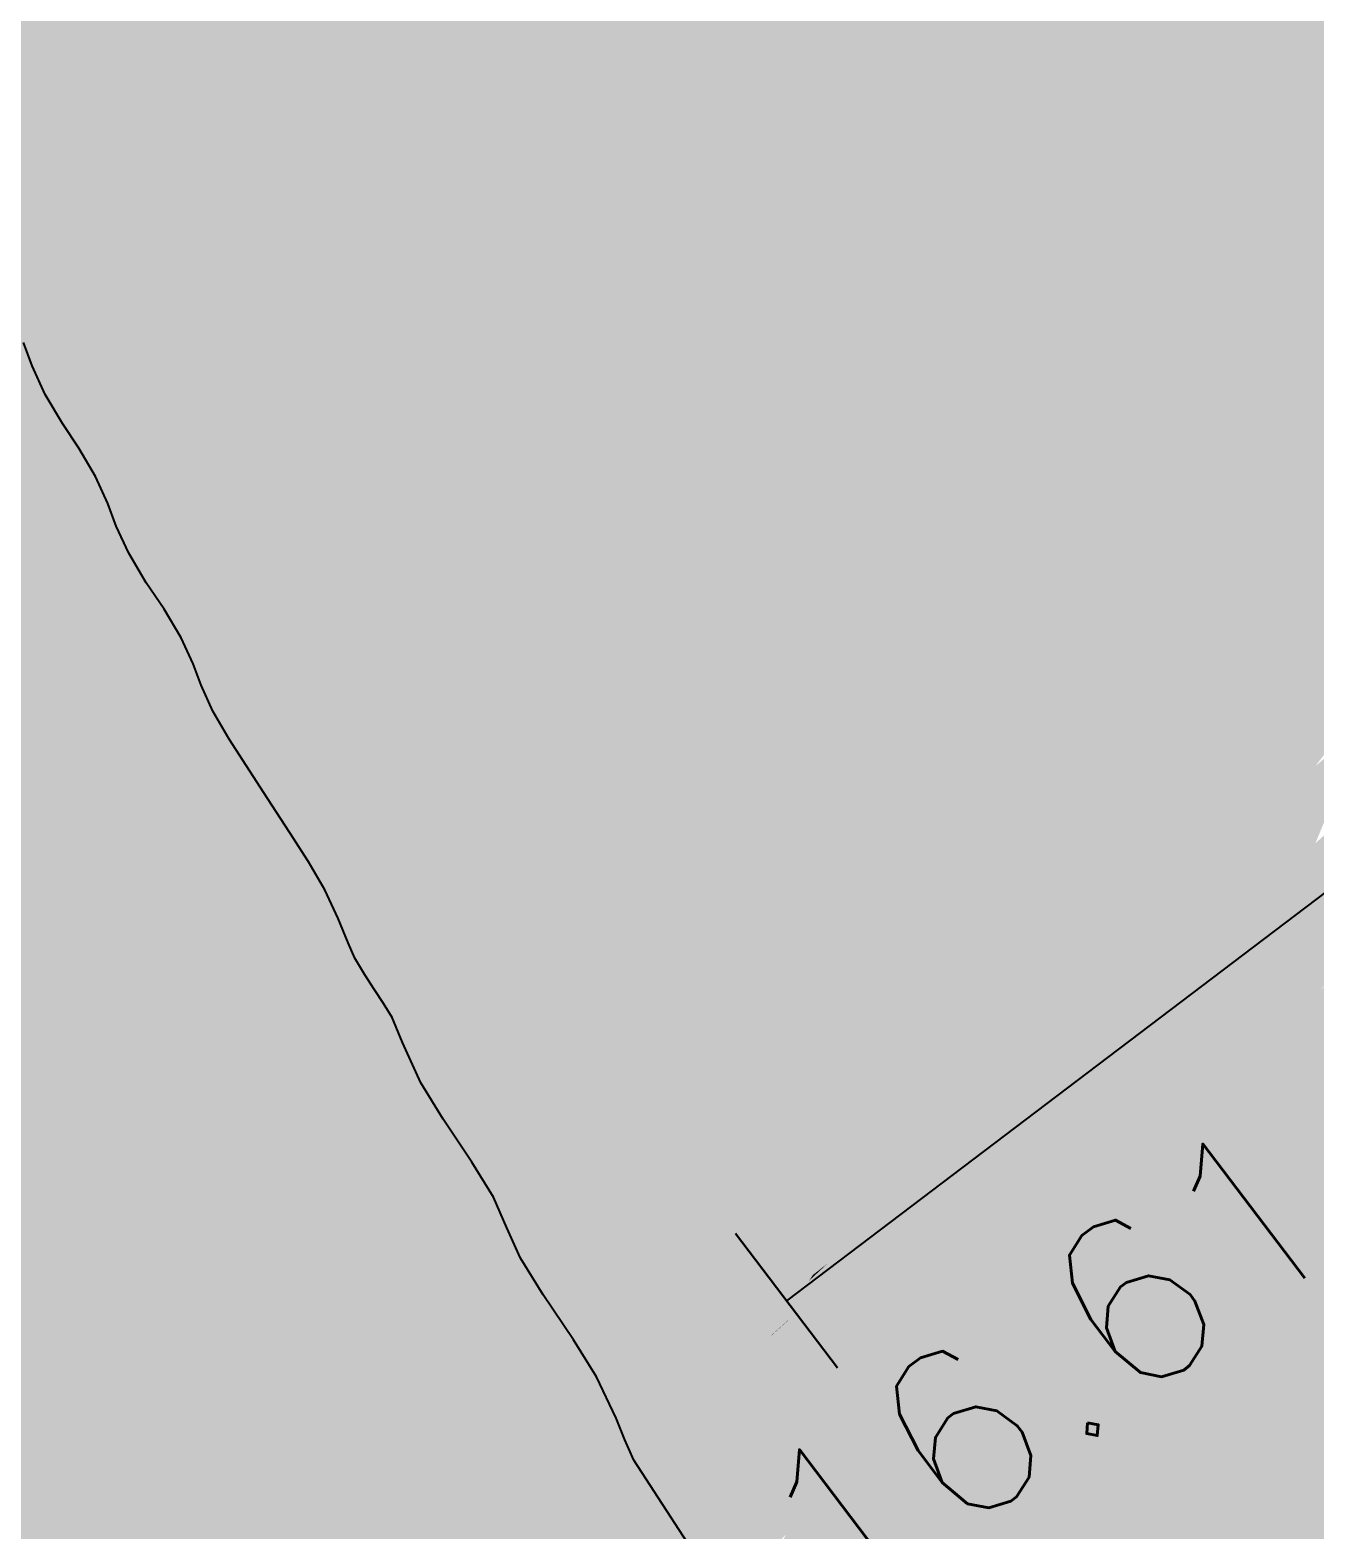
# Model space of a CAD drawing. Header units: millimetres. Extents: x 340454 to 342791, y 6993867 to 6995092.
# Drawn here: x 340769.19 to 340776.8, y 6994570.08 to 6994578.98 of the extents above; entities that cross this region are included whole.
import ezdxf

# ---------------------------------------------------------------- set-up
doc = ezdxf.new("R2010")
doc.units = ezdxf.units.MM
doc.header["$LTSCALE"] = 10
doc.layers.add('_1 TXT_Estaca', color=4, linetype='Continuous', lineweight=30)
for name, color, linetype in [('A-MODELAGEM', 7, 'Continuous'), ('Alinhamento', 7, 'Continuous'), ('T-HM-CURVA_INTERMEDIARIA', 45, 'Continuous')]:
    doc.layers.add(name, color=color, linetype=linetype)
doc.styles.add('Padrao', font='romans.shx', dxfattribs={"height": 1.5})

msp = doc.modelspace()

# ---------------------------------------------------------------- linework, layer by layer
at = {"layer": '_1 TXT_Estaca', "color": 7, "linetype": 'Continuous', "lineweight": 30}
msp.add_line((340773.3684, 6994571.8417), (340773.9725, 6994571.0448), dxfattribs=at)
at = {"layer": 'A-MODELAGEM', "color": 11, "linetype": 'Continuous', "lineweight": -3}
for points in [[(340767.4715, 6994585.6634), (340766.5531, 6994576.2792), (340772.852, 6994582.4492)], [(340772.852, 6994582.4492), (340766.5531, 6994576.2792), (340773.6535, 6994581.9704)], [(340773.6535, 6994581.9704), (340766.5531, 6994576.2792), (340766.5742, 6994575.8499)], [(340773.6535, 6994581.9704), (340766.5742, 6994575.8499), (340773.7802, 6994581.8947)], [(340773.7802, 6994581.8947), (340766.5742, 6994575.8499), (340766.621, 6994574.8939)], [(340773.7802, 6994581.8947), (340766.621, 6994574.8939), (340774.6037, 6994581.4027)], [(340774.6037, 6994581.4027), (340766.621, 6994574.8939), (340766.6382, 6994574.5426)], [(340774.6037, 6994581.4027), (340766.6382, 6994574.5426), (340774.7089, 6994581.3399)], [(340774.7089, 6994581.3399), (340766.6382, 6994574.5426), (340766.6888, 6994573.5109)], [(340774.7089, 6994581.3399), (340766.6888, 6994573.5109), (340775.5554, 6994580.8342)], [(340775.5554, 6994580.8342), (340766.6888, 6994573.5109), (340766.702, 6994573.2399)], [(340775.5554, 6994580.8342), (340766.702, 6994573.2399), (340775.6383, 6994580.7847)], [(340775.6383, 6994580.7847), (340766.702, 6994573.2399), (340766.7564, 6994572.1303)], [(340775.6383, 6994580.7847), (340766.7564, 6994572.1303), (340776.5085, 6994580.2648)], [(340776.5085, 6994580.2648), (340766.7564, 6994572.1303), (340766.7656, 6994571.9419)], [(340776.5085, 6994580.2648), (340766.7656, 6994571.9419), (340776.5683, 6994580.2291)], [(340776.5683, 6994580.2291), (340766.7656, 6994571.9419), (340766.8239, 6994570.7521)], [(340776.5683, 6994580.2291), (340766.8239, 6994570.7521), (340776.6271, 6994580.194)], [(340776.6271, 6994580.194), (340766.8239, 6994570.7521), (340766.8905, 6994569.3933)], [(340776.6271, 6994580.194), (340766.8905, 6994569.3933), (340777.499, 6994579.6731)], [(340777.499, 6994579.6731), (340766.8905, 6994569.3933), (340766.8913, 6994569.3766)], [(340777.499, 6994579.6731), (340766.8913, 6994569.3766), (340777.511, 6994579.6659)], [(340777.511, 6994579.6659), (340766.8913, 6994569.3766), (340767.0429, 6994569.0338)], [(340777.511, 6994579.6659), (340767.0429, 6994569.0338), (340767.2853, 6994568.8438)], [(340777.511, 6994579.6659), (340767.2853, 6994568.8438), (340777.5215, 6994579.6597)], [(340777.5215, 6994579.6597), (340767.2853, 6994568.8438), (340778.0006, 6994578.7264)], [(340778.0006, 6994578.7264), (340767.2853, 6994568.8438), (340777.8085, 6994578.4273)], [(340777.8085, 6994578.4273), (340767.2853, 6994568.8438), (340768.2631, 6994568.0776)], [(340777.8085, 6994578.4273), (340768.2631, 6994568.0776), (340775.624, 6994575.0265)], [(340777.8085, 6994578.4273), (340775.624, 6994575.0265), (340777.1883, 6994576.5033)], [(340778.012, 6994576.9943), (340777.8284, 6994576.8763), (340775.2025, 6994573.0775)], [(340778.012, 6994576.9943), (340775.2025, 6994573.0775), (340775.466, 6994573.3324)], [(340778.012, 6994576.9943), (340775.466, 6994573.3324), (340778.0343, 6994576.8778)], [(340777.8284, 6994576.8763), (340774.9667, 6994572.8495), (340775.2025, 6994573.0775)], [(340777.8284, 6994576.8763), (340777.4019, 6994576.4013), (340774.9667, 6994572.8495)], [(340778.0343, 6994576.8778), (340775.466, 6994573.3324), (340775.7597, 6994573.6165)], [(340778.0343, 6994576.8778), (340775.7597, 6994573.6165), (340778.0628, 6994576.7629)], [(340777.559, 6994576.8533), (340777.3606, 6994576.666), (340776.7142, 6994575.6353)], [(340777.559, 6994576.8533), (340776.7142, 6994575.6353), (340777.0328, 6994575.9902)], [(340778.0628, 6994576.7629), (340775.7597, 6994573.6165), (340776.0866, 6994573.9327)], [(340778.0628, 6994576.7629), (340776.0866, 6994573.9327), (340778.0975, 6994576.6501)], [(340778.0975, 6994576.6501), (340776.0866, 6994573.9327), (340776.45, 6994574.2842)], [(340777.3606, 6994576.666), (340777.1883, 6994576.5033), (340776.4405, 6994575.3304)], [(340777.3606, 6994576.666), (340776.4405, 6994575.3304), (340776.7142, 6994575.6353)], [(340778.0975, 6994576.6501), (340776.45, 6994574.2842), (340778.138, 6994576.5397)], [(340778.138, 6994576.5397), (340776.45, 6994574.2842), (340776.8538, 6994574.6747)], [(340777.1883, 6994576.5033), (340775.624, 6994575.0265), (340776.2071, 6994575.0705)], [(340777.1883, 6994576.5033), (340776.2071, 6994575.0705), (340776.4405, 6994575.3304)], [(340777.4019, 6994576.4013), (340774.7565, 6994572.6461), (340774.9667, 6994572.8495)], [(340777.4019, 6994576.4013), (340777.0328, 6994575.9902), (340774.7565, 6994572.6461)], [(340777.0328, 6994575.9902), (340774.5698, 6994572.4656), (340774.7565, 6994572.6461)], [(340777.0328, 6994575.9902), (340776.7142, 6994575.6353), (340774.5698, 6994572.4656)], [(340778.7347, 6994575.6673), (340777.7136, 6994574.9739), (340775.3516, 6994572.0433)], [(340778.7347, 6994575.6673), (340775.3516, 6994572.0433), (340776.8395, 6994573.2869)], [(340776.7142, 6994575.6353), (340774.4051, 6994572.3063), (340774.5698, 6994572.4656)], [(340776.7142, 6994575.6353), (340776.4405, 6994575.3304), (340774.4051, 6994572.3063)], [(340776.4405, 6994575.3304), (340776.2071, 6994575.0705), (340774.2608, 6994572.1667)], [(340776.4405, 6994575.3304), (340774.2608, 6994572.1667), (340774.4051, 6994572.3063)], [(340778.8399, 6994575.2923), (340776.3078, 6994572.6605), (340778.9664, 6994574.3761)], [(340778.8399, 6994575.2923), (340776.8395, 6994573.2869), (340776.3078, 6994572.6605)], [(340775.624, 6994575.0265), (340768.2631, 6994568.0776), (340774.2568, 6994572.8981)], [(340776.2071, 6994575.0705), (340774.1358, 6994572.0457), (340774.2608, 6994572.1667)], [(340776.2071, 6994575.0705), (340774.2568, 6994572.8981), (340774.1358, 6994572.0457)], [(340776.2071, 6994575.0705), (340775.624, 6994575.0265), (340774.2568, 6994572.8981)], [(340777.7136, 6994574.9739), (340777.2368, 6994574.5426), (340775.3516, 6994572.0433)], [(340777.1412, 6994574.8984), (340776.7083, 6994574.4827), (340777.0451, 6994574.7729)], [(340777.1412, 6994574.8984), (340776.8063, 6994574.6121), (340776.7083, 6994574.4827)], [(340777.2429, 6994574.8717), (340776.8002, 6994574.4534), (340777.1865, 6994574.799)], [(340777.2429, 6994574.8717), (340776.8541, 6994574.5237), (340776.8002, 6994574.4534)], [(340777.0451, 6994574.7729), (340776.6214, 6994574.3678), (340776.967, 6994574.671)], [(340777.0451, 6994574.7729), (340776.7083, 6994574.4827), (340776.6214, 6994574.3678)], [(340777.1865, 6994574.799), (340776.7493, 6994574.387), (340777.1347, 6994574.7322)], [(340777.1865, 6994574.799), (340776.8002, 6994574.4534), (340776.7493, 6994574.387)], [(340776.8538, 6994574.6747), (340776.45, 6994574.2842), (340776.8063, 6994574.6121)], [(340776.967, 6994574.671), (340776.5507, 6994574.2745), (340776.9048, 6994574.5899)], [(340776.967, 6994574.671), (340776.6214, 6994574.3678), (340776.5507, 6994574.2745)], [(340777.0869, 6994574.6706), (340776.6593, 6994574.2695), (340777.0435, 6994574.6146)], [(340777.0869, 6994574.6706), (340776.7025, 6994574.3259), (340776.6593, 6994574.2695)], [(340777.1347, 6994574.7322), (340776.7025, 6994574.3259), (340777.0869, 6994574.6706)], [(340777.1347, 6994574.7322), (340776.7493, 6994574.387), (340776.7025, 6994574.3259)], [(340776.8063, 6994574.6121), (340776.407, 6994574.2267), (340776.7083, 6994574.4827)], [(340776.8063, 6994574.6121), (340776.45, 6994574.2842), (340776.407, 6994574.2267)], [(340776.9048, 6994574.5899), (340776.4944, 6994574.2001), (340776.8541, 6994574.5237)], [(340776.9048, 6994574.5899), (340776.5507, 6994574.2745), (340776.4944, 6994574.2001)], [(340777.0435, 6994574.6146), (340776.62, 6994574.2183), (340777.0031, 6994574.5625)], [(340777.0435, 6994574.6146), (340776.6593, 6994574.2695), (340776.62, 6994574.2183)], [(340777.2368, 6994574.5426), (340776.8006, 6994574.1482), (340774.6508, 6994571.2926)], [(340777.2368, 6994574.5426), (340774.6508, 6994571.2926), (340775.3516, 6994572.0433)], [(340776.8541, 6994574.5237), (340776.4484, 6994574.1393), (340776.8002, 6994574.4534)], [(340776.8541, 6994574.5237), (340776.4944, 6994574.2001), (340776.4484, 6994574.1393)], [(340777.0031, 6994574.5625), (340776.5834, 6994574.1705), (340776.9408, 6994574.4823)], [(340777.0031, 6994574.5625), (340776.62, 6994574.2183), (340776.5834, 6994574.1705)], [(340777.2368, 6994574.5426), (340776.8061, 6994574.1552), (340776.8006, 6994574.1482)], [(340776.7083, 6994574.4827), (340776.318, 6994574.1078), (340776.6214, 6994574.3678)], [(340776.7083, 6994574.4827), (340776.407, 6994574.2267), (340776.318, 6994574.1078)], [(340776.8002, 6994574.4534), (340776.3996, 6994574.0749), (340776.7493, 6994574.387)], [(340776.8002, 6994574.4534), (340776.4484, 6994574.1393), (340776.3996, 6994574.0749)], [(340776.9408, 6994574.4823), (340776.4068, 6994573.7939), (340776.8061, 6994574.1552)], [(340776.9408, 6994574.4823), (340776.527, 6994574.0969), (340776.4068, 6994573.7939)], [(340776.9408, 6994574.4823), (340776.5834, 6994574.1705), (340776.527, 6994574.0969)], [(340778.9746, 6994574.3174), (340772.3778, 6994568.0315), (340778.9755, 6994574.3107)], [(340778.9746, 6994574.3174), (340772.5208, 6994568.1999), (340772.3778, 6994568.0315)], [(340778.9737, 6994574.3238), (340772.5208, 6994568.1999), (340778.9746, 6994574.3174)], [(340778.9737, 6994574.3238), (340772.6542, 6994568.3571), (340772.5208, 6994568.1999)], [(340778.9728, 6994574.3301), (340772.6542, 6994568.3571), (340778.9737, 6994574.3238)], [(340778.9728, 6994574.3301), (340772.7784, 6994568.5033), (340772.6542, 6994568.3571)], [(340778.972, 6994574.3361), (340772.7784, 6994568.5033), (340778.9728, 6994574.3301)], [(340778.972, 6994574.3361), (340772.8935, 6994568.6389), (340772.7784, 6994568.5033)], [(340778.9712, 6994574.3418), (340772.8935, 6994568.6389), (340778.972, 6994574.3361)], [(340778.9712, 6994574.3418), (340772.9998, 6994568.7641), (340772.8935, 6994568.6389)], [(340778.9704, 6994574.3472), (340772.9998, 6994568.7641), (340778.9712, 6994574.3418)], [(340778.9704, 6994574.3472), (340773.0976, 6994568.8793), (340772.9998, 6994568.7641)], [(340778.9697, 6994574.3524), (340773.0976, 6994568.8793), (340778.9704, 6994574.3472)], [(340778.9697, 6994574.3524), (340773.1871, 6994568.9848), (340773.0976, 6994568.8793)], [(340778.9691, 6994574.3572), (340773.1871, 6994568.9848), (340778.9697, 6994574.3524)], [(340778.9691, 6994574.3572), (340773.2686, 6994569.0807), (340773.1871, 6994568.9848)], [(340778.9684, 6994574.3617), (340773.2686, 6994569.0807), (340778.9691, 6994574.3572)], [(340778.9684, 6994574.3617), (340773.3422, 6994569.1675), (340773.2686, 6994569.0807)], [(340778.9679, 6994574.3658), (340773.3422, 6994569.1675), (340778.9684, 6994574.3617)], [(340778.9679, 6994574.3658), (340773.4083, 6994569.2453), (340773.3422, 6994569.1675)], [(340778.9673, 6994574.3696), (340773.4083, 6994569.2453), (340778.9679, 6994574.3658)], [(340778.9673, 6994574.3696), (340773.467, 6994569.3145), (340773.4083, 6994569.2453)], [(340778.9669, 6994574.3731), (340773.467, 6994569.3145), (340778.9673, 6994574.3696)], [(340778.9669, 6994574.3731), (340773.5186, 6994569.3752), (340773.467, 6994569.3145)], [(340778.9664, 6994574.3761), (340773.5186, 6994569.3752), (340778.9669, 6994574.3731)], [(340778.9664, 6994574.3761), (340776.3078, 6994572.6605), (340773.5186, 6994569.3752)], [(340776.6214, 6994574.3678), (340776.239, 6994574.0022), (340776.5507, 6994574.2745)], [(340776.6214, 6994574.3678), (340776.318, 6994574.1078), (340776.239, 6994574.0022)], [(340776.7025, 6994574.3259), (340776.3108, 6994573.9577), (340776.6593, 6994574.2695)], [(340776.7025, 6994574.3259), (340776.3534, 6994574.0138), (340776.3108, 6994573.9577)], [(340776.7493, 6994574.387), (340776.3534, 6994574.0138), (340776.7025, 6994574.3259)], [(340776.7493, 6994574.387), (340776.3996, 6994574.0749), (340776.3534, 6994574.0138)], [(340778.9824, 6994574.2606), (340770.8637, 6994566.248), (340779.0362, 6994573.8712)], [(340778.9824, 6994574.2606), (340771.7061, 6994567.2402), (340770.8637, 6994566.248)], [(340778.9784, 6994574.2898), (340771.7061, 6994567.2402), (340778.9824, 6994574.2606)], [(340778.9784, 6994574.2898), (340771.8894, 6994567.4562), (340771.7061, 6994567.2402)], [(340778.9774, 6994574.2969), (340771.8894, 6994567.4562), (340778.9784, 6994574.2898)], [(340778.9774, 6994574.2969), (340772.0623, 6994567.6599), (340771.8894, 6994567.4562)], [(340778.9764, 6994574.3039), (340772.0623, 6994567.6599), (340778.9774, 6994574.2969)], [(340778.9764, 6994574.3039), (340772.2251, 6994567.8516), (340772.0623, 6994567.6599)], [(340778.9755, 6994574.3107), (340772.2251, 6994567.8516), (340778.9764, 6994574.3039)], [(340778.9755, 6994574.3107), (340772.3778, 6994568.0315), (340772.2251, 6994567.8516)], [(340776.407, 6994574.2267), (340776.0474, 6994573.8797), (340776.318, 6994574.1078)], [(340776.407, 6994574.2267), (340776.0866, 6994573.9327), (340776.0474, 6994573.8797)], [(340776.45, 6994574.2842), (340776.0866, 6994573.9327), (340776.407, 6994574.2267)], [(340776.5507, 6994574.2745), (340776.1747, 6994573.9163), (340776.4944, 6994574.2001)], [(340776.5507, 6994574.2745), (340776.239, 6994574.0022), (340776.1747, 6994573.9163)], [(340776.6593, 6994574.2695), (340776.2716, 6994573.9058), (340776.62, 6994574.2183)], [(340776.6593, 6994574.2695), (340776.3108, 6994573.9577), (340776.2716, 6994573.9058)], [(340776.8006, 6994574.1482), (340776.4018, 6994573.7875), (340774.0604, 6994570.6601)], [(340776.8006, 6994574.1482), (340774.0604, 6994570.6601), (340774.6508, 6994571.2926)], [(340776.4484, 6994574.1393), (340776.0815, 6994573.7917), (340776.3996, 6994574.0749)], [(340776.4484, 6994574.1393), (340776.1234, 6994573.8478), (340776.0815, 6994573.7917)], [(340776.4944, 6994574.2001), (340776.1234, 6994573.8478), (340776.4484, 6994574.1393)], [(340776.4944, 6994574.2001), (340776.1747, 6994573.9163), (340776.1234, 6994573.8478)], [(340776.5834, 6994574.1705), (340776.2027, 6994573.8148), (340776.527, 6994574.0969)], [(340776.5834, 6994574.1705), (340776.2359, 6994573.8587), (340776.2027, 6994573.8148)], [(340776.62, 6994574.2183), (340776.2359, 6994573.8587), (340776.5834, 6994574.1705)], [(340776.62, 6994574.2183), (340776.2716, 6994573.9058), (340776.2359, 6994573.8587)], [(340776.8006, 6994574.1482), (340776.4068, 6994573.7939), (340776.4018, 6994573.7875)], [(340776.8061, 6994574.1552), (340776.4068, 6994573.7939), (340776.8006, 6994574.1482)], [(340776.318, 6994574.1078), (340775.9661, 6994573.7699), (340776.239, 6994574.0022)], [(340776.318, 6994574.1078), (340776.0474, 6994573.8797), (340775.9661, 6994573.7699)], [(340776.3996, 6994574.0749), (340776.037, 6994573.7323), (340776.3534, 6994574.0138)], [(340776.3996, 6994574.0749), (340776.0815, 6994573.7917), (340776.037, 6994573.7323)], [(340776.527, 6994574.0969), (340776.0419, 6994573.4638), (340776.4068, 6994573.7939)], [(340776.527, 6994574.0969), (340776.1513, 6994573.747), (340776.0419, 6994573.4638)], [(340776.527, 6994574.0969), (340776.2027, 6994573.8148), (340776.1513, 6994573.747)], [(340776.239, 6994574.0022), (340775.8939, 6994573.6723), (340776.1747, 6994573.9163)], [(340776.239, 6994574.0022), (340775.9661, 6994573.7699), (340775.8939, 6994573.6723)], [(340776.3108, 6994573.9577), (340775.956, 6994573.6241), (340776.2716, 6994573.9058)], [(340776.3108, 6994573.9577), (340775.9948, 6994573.676), (340775.956, 6994573.6241)], [(340776.3534, 6994574.0138), (340775.9948, 6994573.676), (340776.3108, 6994573.9577)], [(340776.3534, 6994574.0138), (340776.037, 6994573.7323), (340775.9948, 6994573.676)], [(340779.0362, 6994573.8712), (340770.838, 6994566.2178), (340779.0725, 6994573.6086)], [(340779.0362, 6994573.8712), (340770.8637, 6994566.248), (340770.838, 6994566.2178)], [(340776.0474, 6994573.8797), (340775.7237, 6994573.5673), (340775.9661, 6994573.7699)], [(340776.0474, 6994573.8797), (340775.7597, 6994573.6165), (340775.7237, 6994573.5673)], [(340776.0866, 6994573.9327), (340775.7597, 6994573.6165), (340776.0474, 6994573.8797)], [(340776.1747, 6994573.9163), (340775.8351, 6994573.5928), (340776.1234, 6994573.8478)], [(340776.1747, 6994573.9163), (340775.8939, 6994573.6723), (340775.8351, 6994573.5928)], [(340776.2716, 6994573.9058), (340775.9202, 6994573.5763), (340776.2359, 6994573.8587)], [(340776.2716, 6994573.9058), (340775.956, 6994573.6241), (340775.9202, 6994573.5763)], [(340776.4018, 6994573.7875), (340776.0374, 6994573.4579), (340773.5583, 6994570.1223)], [(340776.4018, 6994573.7875), (340773.5583, 6994570.1223), (340774.0604, 6994570.6601)], [(340776.0815, 6994573.7917), (340775.7498, 6994573.4775), (340776.037, 6994573.7323)], [(340776.0815, 6994573.7917), (340775.7882, 6994573.5294), (340775.7498, 6994573.4775)], [(340776.1234, 6994573.8478), (340775.7882, 6994573.5294), (340776.0815, 6994573.7917)], [(340776.1234, 6994573.8478), (340775.8351, 6994573.5928), (340775.7882, 6994573.5294)], [(340776.2027, 6994573.8148), (340775.8572, 6994573.4921), (340776.1513, 6994573.747)], [(340776.2027, 6994573.8148), (340775.8876, 6994573.5327), (340775.8572, 6994573.4921)], [(340776.2359, 6994573.8587), (340775.8876, 6994573.5327), (340776.2027, 6994573.8148)], [(340776.2359, 6994573.8587), (340775.9202, 6994573.5763), (340775.8876, 6994573.5327)], [(340776.4018, 6994573.7875), (340776.0419, 6994573.4638), (340776.0374, 6994573.4579)], [(340776.4068, 6994573.7939), (340776.0419, 6994573.4638), (340776.4018, 6994573.7875)], [(340775.9661, 6994573.7699), (340775.6491, 6994573.4655), (340775.8939, 6994573.6723)], [(340775.9661, 6994573.7699), (340775.7237, 6994573.5673), (340775.6491, 6994573.4655)], [(340776.1513, 6994573.747), (340775.7086, 6994573.1623), (340776.0419, 6994573.4638)], [(340776.1513, 6994573.747), (340775.8104, 6994573.4295), (340775.7086, 6994573.1623)], [(340776.037, 6994573.7323), (340775.7091, 6994573.4225), (340775.9948, 6994573.676)], [(340776.037, 6994573.7323), (340775.7498, 6994573.4775), (340775.7091, 6994573.4225)], [(340776.1513, 6994573.747), (340775.8572, 6994573.4921), (340775.8104, 6994573.4295)], [(340779.0725, 6994573.6086), (340770.838, 6994566.2178), (340771.5566, 6994565.4968)], [(340779.0725, 6994573.6086), (340771.5566, 6994565.4968), (340779.1991, 6994572.6915)], [(340775.7597, 6994573.6165), (340775.466, 6994573.3324), (340775.7237, 6994573.5673)], [(340775.8939, 6994573.6723), (340775.5828, 6994573.3748), (340775.8351, 6994573.5928)], [(340775.8939, 6994573.6723), (340775.6491, 6994573.4655), (340775.5828, 6994573.3748)], [(340775.956, 6994573.6241), (340775.6349, 6994573.3222), (340775.9202, 6994573.5763)], [(340775.956, 6994573.6241), (340775.6704, 6994573.3702), (340775.6349, 6994573.3222)], [(340775.9948, 6994573.676), (340775.6704, 6994573.3702), (340775.956, 6994573.6241)], [(340775.9948, 6994573.676), (340775.7091, 6994573.4225), (340775.6704, 6994573.3702)], [(340775.7237, 6994573.5673), (340775.466, 6994573.3324), (340775.4328, 6994573.2865)], [(340775.7237, 6994573.5673), (340775.4328, 6994573.2865), (340775.6491, 6994573.4655)], [(340775.7882, 6994573.5294), (340775.4856, 6994573.242), (340775.7498, 6994573.4775)], [(340775.7882, 6994573.5294), (340775.5287, 6994573.301), (340775.4856, 6994573.242)], [(340775.8351, 6994573.5928), (340775.5287, 6994573.301), (340775.7882, 6994573.5294)], [(340775.8351, 6994573.5928), (340775.5828, 6994573.3748), (340775.5287, 6994573.301)], [(340775.8876, 6994573.5327), (340775.5721, 6994573.2374), (340775.8572, 6994573.4921)], [(340775.8876, 6994573.5327), (340775.602, 6994573.2778), (340775.5721, 6994573.2374)], [(340775.9202, 6994573.5763), (340775.602, 6994573.2778), (340775.8876, 6994573.5327)], [(340775.9202, 6994573.5763), (340775.6349, 6994573.3222), (340775.602, 6994573.2778)], [(340776.0374, 6994573.4579), (340775.7045, 6994573.1569), (340773.1278, 6994569.6612)], [(340776.0374, 6994573.4579), (340773.1278, 6994569.6612), (340773.5583, 6994570.1223)], [(340775.6491, 6994573.4655), (340775.364, 6994573.1916), (340775.5828, 6994573.3748)], [(340775.6491, 6994573.4655), (340775.4328, 6994573.2865), (340775.364, 6994573.1916)], [(340775.8104, 6994573.4295), (340775.5011, 6994573.1415), (340775.4046, 6994572.8873)], [(340775.8104, 6994573.4295), (340775.4046, 6994572.8873), (340775.7086, 6994573.1623)], [(340775.7091, 6994573.4225), (340775.4128, 6994573.1425), (340775.6704, 6994573.3702)], [(340775.7091, 6994573.4225), (340775.4503, 6994573.1938), (340775.4128, 6994573.1425)], [(340775.7498, 6994573.4775), (340775.4503, 6994573.1938), (340775.7091, 6994573.4225)], [(340775.7498, 6994573.4775), (340775.4856, 6994573.242), (340775.4503, 6994573.1938)], [(340775.8104, 6994573.4295), (340775.5442, 6994573.1997), (340775.5011, 6994573.1415)], [(340775.8572, 6994573.4921), (340775.5442, 6994573.1997), (340775.8104, 6994573.4295)], [(340775.8572, 6994573.4921), (340775.5721, 6994573.2374), (340775.5442, 6994573.1997)], [(340776.0374, 6994573.4579), (340775.7086, 6994573.1623), (340775.7045, 6994573.1569)], [(340776.0419, 6994573.4638), (340775.7086, 6994573.1623), (340776.0374, 6994573.4579)], [(340775.5828, 6994573.3748), (340775.3027, 6994573.107), (340775.5287, 6994573.301)], [(340775.5828, 6994573.3748), (340775.364, 6994573.1916), (340775.3027, 6994573.107)], [(340775.6704, 6994573.3702), (340775.3772, 6994573.0939), (340775.6349, 6994573.3222)], [(340775.6704, 6994573.3702), (340775.4128, 6994573.1425), (340775.3772, 6994573.0939)], [(340776.8395, 6994573.2869), (340774.131, 6994570.5289), (340776.3078, 6994572.6605)], [(340776.8395, 6994573.2869), (340775.3516, 6994572.0433), (340774.131, 6994570.5289)], [(340775.4328, 6994573.2865), (340775.2025, 6994573.0775), (340775.1717, 6994573.0346)], [(340775.4328, 6994573.2865), (340775.1717, 6994573.0346), (340775.364, 6994573.1916)], [(340775.466, 6994573.3324), (340775.2025, 6994573.0775), (340775.4328, 6994573.2865)], [(340775.5287, 6994573.301), (340775.2528, 6994573.0381), (340775.4856, 6994573.242)], [(340775.5287, 6994573.301), (340775.3027, 6994573.107), (340775.2528, 6994573.0381)], [(340775.602, 6994573.2778), (340775.3141, 6994573.0078), (340775.5721, 6994573.2374)], [(340775.602, 6994573.2778), (340775.3444, 6994573.0492), (340775.3141, 6994573.0078)], [(340775.6349, 6994573.3222), (340775.3444, 6994573.0492), (340775.602, 6994573.2778)], [(340775.6349, 6994573.3222), (340775.3772, 6994573.0939), (340775.3444, 6994573.0492)], [(340775.7045, 6994573.1569), (340772.7564, 6994569.2633), (340773.1278, 6994569.6612)], [(340775.7045, 6994573.1569), (340775.4008, 6994572.8822), (340772.7564, 6994569.2633)], [(340775.364, 6994573.1916), (340775.1079, 6994572.9456), (340775.3027, 6994573.107)], [(340775.364, 6994573.1916), (340775.1717, 6994573.0346), (340775.1079, 6994572.9456)], [(340775.4503, 6994573.1938), (340775.1802, 6994572.9379), (340775.4128, 6994573.1425)], [(340775.4503, 6994573.1938), (340775.2129, 6994572.983), (340775.1802, 6994572.9379)], [(340775.4856, 6994573.242), (340775.2129, 6994572.983), (340775.4503, 6994573.1938)], [(340775.4856, 6994573.242), (340775.2528, 6994573.0381), (340775.2129, 6994572.983)], [(340775.5442, 6994573.1997), (340775.2609, 6994572.935), (340775.5011, 6994573.1415)], [(340775.5442, 6994573.1997), (340775.2866, 6994572.9701), (340775.2609, 6994572.935)], [(340775.5721, 6994573.2374), (340775.2866, 6994572.9701), (340775.5442, 6994573.1997)], [(340775.5721, 6994573.2374), (340775.3141, 6994573.0078), (340775.2866, 6994572.9701)], [(340775.7045, 6994573.1569), (340775.4046, 6994572.8873), (340775.4008, 6994572.8822)], [(340775.7086, 6994573.1623), (340775.4046, 6994572.8873), (340775.7045, 6994573.1569)], [(340775.2025, 6994573.0775), (340774.9667, 6994572.8495), (340775.1717, 6994573.0346)], [(340775.3027, 6994573.107), (340775.051, 6994572.8663), (340775.2528, 6994573.0381)], [(340775.3027, 6994573.107), (340775.1079, 6994572.9456), (340775.051, 6994572.8663)], [(340775.3772, 6994573.0939), (340775.1126, 6994572.8445), (340775.3444, 6994573.0492)], [(340775.3772, 6994573.0939), (340775.1455, 6994572.89), (340775.1126, 6994572.8445)], [(340775.5011, 6994573.1415), (340775.1277, 6994572.6368), (340775.4046, 6994572.8873)], [(340775.5011, 6994573.1415), (340775.2211, 6994572.8807), (340775.1277, 6994572.6368)], [(340775.4128, 6994573.1425), (340775.1455, 6994572.89), (340775.3772, 6994573.0939)], [(340775.4128, 6994573.1425), (340775.1802, 6994572.9379), (340775.1455, 6994572.89)], [(340775.5011, 6994573.1415), (340775.2609, 6994572.935), (340775.2211, 6994572.8807)], [(340775.1717, 6994573.0346), (340774.938, 6994572.8091), (340775.1079, 6994572.9456)], [(340775.1717, 6994573.0346), (340774.9667, 6994572.8495), (340774.938, 6994572.8091)], [(340775.2129, 6994572.983), (340774.9676, 6994572.75), (340775.1802, 6994572.9379)], [(340775.2129, 6994572.983), (340775.0046, 6994572.8017), (340774.9676, 6994572.75)], [(340775.2528, 6994573.0381), (340775.0046, 6994572.8017), (340775.2129, 6994572.983)], [(340775.2528, 6994573.0381), (340775.051, 6994572.8663), (340775.0046, 6994572.8017)], [(340775.3141, 6994573.0078), (340775.0542, 6994572.7639), (340775.2866, 6994572.9701)], [(340775.3141, 6994573.0078), (340775.0822, 6994572.8027), (340775.0542, 6994572.7639)], [(340775.3444, 6994573.0492), (340775.0822, 6994572.8027), (340775.3141, 6994573.0078)], [(340775.3444, 6994573.0492), (340775.1126, 6994572.8445), (340775.0822, 6994572.8027)], [(340774.2568, 6994572.8981), (340768.2631, 6994568.0776), (340769.241, 6994567.3113)], [(340774.2568, 6994572.8981), (340769.241, 6994567.3113), (340773.0094, 6994570.9563)], [(340774.2568, 6994572.8981), (340773.0094, 6994570.9563), (340774.1358, 6994572.0457)], [(340775.1079, 6994572.9456), (340774.8785, 6994572.7253), (340775.051, 6994572.8663)], [(340775.1079, 6994572.9456), (340774.938, 6994572.8091), (340774.8785, 6994572.7253)], [(340775.1455, 6994572.89), (340774.9049, 6994572.6627), (340775.1126, 6994572.8445)], [(340775.1455, 6994572.89), (340774.9372, 6994572.7077), (340774.9049, 6994572.6627)], [(340775.1802, 6994572.9379), (340774.9372, 6994572.7077), (340775.1455, 6994572.89)], [(340775.1802, 6994572.9379), (340774.9676, 6994572.75), (340774.9372, 6994572.7077)], [(340775.2609, 6994572.935), (340775.0048, 6994572.6958), (340775.2211, 6994572.8807)], [(340775.2609, 6994572.935), (340775.0286, 6994572.7287), (340775.0048, 6994572.6958)], [(340775.2866, 6994572.9701), (340775.0286, 6994572.7287), (340775.2609, 6994572.935)], [(340775.2866, 6994572.9701), (340775.0542, 6994572.7639), (340775.0286, 6994572.7287)], [(340775.4008, 6994572.8822), (340775.1242, 6994572.632), (340772.4342, 6994568.9182)], [(340775.4008, 6994572.8822), (340772.4342, 6994568.9182), (340772.7564, 6994569.2633)], [(340774.938, 6994572.8091), (340774.7296, 6994572.6079), (340774.8785, 6994572.7253)], [(340774.938, 6994572.8091), (340774.7565, 6994572.6461), (340774.7296, 6994572.6079)], [(340774.9667, 6994572.8495), (340774.7565, 6994572.6461), (340774.938, 6994572.8091)], [(340775.0046, 6994572.8017), (340774.7821, 6994572.5897), (340774.9676, 6994572.75)], [(340775.0046, 6994572.8017), (340774.8254, 6994572.6507), (340774.7821, 6994572.5897)], [(340775.051, 6994572.8663), (340774.8254, 6994572.6507), (340775.0046, 6994572.8017)], [(340775.051, 6994572.8663), (340774.8785, 6994572.7253), (340774.8254, 6994572.6507)], [(340775.0822, 6994572.8027), (340774.8461, 6994572.5806), (340775.0542, 6994572.7639)], [(340775.0822, 6994572.8027), (340774.8743, 6994572.62), (340774.8461, 6994572.5806)], [(340775.1126, 6994572.8445), (340774.8743, 6994572.62), (340775.0822, 6994572.8027)], [(340775.1126, 6994572.8445), (340774.9049, 6994572.6627), (340774.8743, 6994572.62)], [(340775.2211, 6994572.8807), (340774.8757, 6994572.4089), (340775.1277, 6994572.6368)], [(340775.2211, 6994572.8807), (340774.968, 6994572.6449), (340774.8757, 6994572.4089)], [(340775.2211, 6994572.8807), (340775.0048, 6994572.6958), (340774.968, 6994572.6449)], [(340775.4008, 6994572.8822), (340775.1277, 6994572.6368), (340775.1242, 6994572.632)], [(340775.4046, 6994572.8873), (340775.1277, 6994572.6368), (340775.4008, 6994572.8822)], [(340774.8785, 6994572.7253), (340774.6738, 6994572.5287), (340774.8254, 6994572.6507)], [(340774.8785, 6994572.7253), (340774.7296, 6994572.6079), (340774.6738, 6994572.5287)], [(340774.9676, 6994572.75), (340774.7475, 6994572.5411), (340774.9372, 6994572.7077)], [(340774.9676, 6994572.75), (340774.7821, 6994572.5897), (340774.7475, 6994572.5411)], [(340775.0286, 6994572.7287), (340774.7962, 6994572.5111), (340775.0048, 6994572.6958)], [(340775.0286, 6994572.7287), (340774.82, 6994572.5442), (340774.7962, 6994572.5111)], [(340775.0542, 6994572.7639), (340774.82, 6994572.5442), (340775.0286, 6994572.7287)], [(340775.0542, 6994572.7639), (340774.8461, 6994572.5806), (340774.82, 6994572.5442)], [(340779.1991, 6994572.6915), (340771.5566, 6994565.4968), (340779.2438, 6994572.3677)], [(340775.1242, 6994572.632), (340774.8725, 6994572.4044), (340772.1535, 6994568.6175)], [(340775.1242, 6994572.632), (340772.1535, 6994568.6175), (340772.4342, 6994568.9182)], [(340776.3078, 6994572.6605), (340773.4819, 6994569.7234), (340773.5186, 6994569.3752)], [(340776.3078, 6994572.6605), (340774.131, 6994570.5289), (340773.4819, 6994569.7234)], [(340774.7565, 6994572.6461), (340774.5698, 6994572.4656), (340774.7296, 6994572.6079)], [(340774.8254, 6994572.6507), (340774.624, 6994572.4581), (340774.7821, 6994572.5897)], [(340774.8254, 6994572.6507), (340774.6738, 6994572.5287), (340774.624, 6994572.4581)], [(340774.968, 6994572.6449), (340774.6471, 6994572.2021), (340774.8757, 6994572.4089)], [(340774.968, 6994572.6449), (340774.7397, 6994572.4323), (340774.6471, 6994572.2021)], [(340774.9049, 6994572.6627), (340774.689, 6994572.4587), (340774.8743, 6994572.62)], [(340774.9049, 6994572.6627), (340774.7191, 6994572.5011), (340774.689, 6994572.4587)], [(340774.9372, 6994572.7077), (340774.7191, 6994572.5011), (340774.9049, 6994572.6627)], [(340774.9372, 6994572.7077), (340774.7475, 6994572.5411), (340774.7191, 6994572.5011)], [(340774.968, 6994572.6449), (340774.774, 6994572.4802), (340774.7397, 6994572.4323)], [(340775.0048, 6994572.6958), (340774.774, 6994572.4802), (340774.968, 6994572.6449)], [(340775.0048, 6994572.6958), (340774.7962, 6994572.5111), (340774.774, 6994572.4802)], [(340775.1242, 6994572.632), (340774.8757, 6994572.4089), (340774.8725, 6994572.4044)], [(340775.1277, 6994572.6368), (340774.8757, 6994572.4089), (340775.1242, 6994572.632)], [(340774.7296, 6994572.6079), (340774.5445, 6994572.4293), (340774.6738, 6994572.5287)], [(340774.7296, 6994572.6079), (340774.5698, 6994572.4656), (340774.5445, 6994572.4293)], [(340774.7475, 6994572.5411), (340774.5509, 6994572.3543), (340774.7191, 6994572.5011)], [(340774.7475, 6994572.5411), (340774.5834, 6994572.4004), (340774.5509, 6994572.3543)], [(340774.7821, 6994572.5897), (340774.5834, 6994572.4004), (340774.7475, 6994572.5411)], [(340774.7821, 6994572.5897), (340774.624, 6994572.4581), (340774.5834, 6994572.4004)], [(340774.82, 6994572.5442), (340774.6095, 6994572.3469), (340774.7962, 6994572.5111)], [(340774.82, 6994572.5442), (340774.634, 6994572.3812), (340774.6095, 6994572.3469)], [(340774.8461, 6994572.5806), (340774.634, 6994572.3812), (340774.82, 6994572.5442)], [(340774.8461, 6994572.5806), (340774.6604, 6994572.4184), (340774.634, 6994572.3812)], [(340774.8743, 6994572.62), (340774.6604, 6994572.4184), (340774.8461, 6994572.5806)], [(340774.8743, 6994572.62), (340774.689, 6994572.4587), (340774.6604, 6994572.4184)], [(340774.5698, 6994572.4656), (340774.4051, 6994572.3063), (340774.5445, 6994572.4293)], [(340774.624, 6994572.4581), (340774.4449, 6994572.2869), (340774.5834, 6994572.4004)], [(340774.624, 6994572.4581), (340774.4919, 6994572.3541), (340774.4449, 6994572.2869)], [(340774.6738, 6994572.5287), (340774.4919, 6994572.3541), (340774.624, 6994572.4581)], [(340774.6738, 6994572.5287), (340774.5445, 6994572.4293), (340774.4919, 6994572.3541)], [(340774.689, 6994572.4587), (340774.4959, 6994572.2762), (340774.6604, 6994572.4184)], [(340774.689, 6994572.4587), (340774.5242, 6994572.3165), (340774.4959, 6994572.2762)], [(340774.7191, 6994572.5011), (340774.5242, 6994572.3165), (340774.689, 6994572.4587)], [(340774.7191, 6994572.5011), (340774.5509, 6994572.3543), (340774.5242, 6994572.3165)], [(340774.774, 6994572.4802), (340774.5665, 6994572.2863), (340774.7397, 6994572.4323)], [(340774.774, 6994572.4802), (340774.5873, 6994572.3156), (340774.5665, 6994572.2863)], [(340774.7962, 6994572.5111), (340774.5873, 6994572.3156), (340774.774, 6994572.4802)], [(340774.7962, 6994572.5111), (340774.6095, 6994572.3469), (340774.5873, 6994572.3156)], [(340779.2438, 6994572.3677), (340771.5566, 6994565.4968), (340772.3671, 6994564.8616)], [(340774.8725, 6994572.4044), (340774.6441, 6994572.1979), (340771.9082, 6994568.3548)], [(340774.8725, 6994572.4044), (340771.9082, 6994568.3548), (340772.1535, 6994568.6175)], [(340779.2438, 6994572.3677), (340772.3671, 6994564.8616), (340779.3669, 6994571.4771)], [(340774.5445, 6994572.4293), (340774.3811, 6994572.2717), (340774.4919, 6994572.3541)], [(340774.5445, 6994572.4293), (340774.4051, 6994572.3063), (340774.3811, 6994572.2717)], [(340774.5834, 6994572.4004), (340774.4066, 6994572.232), (340774.5509, 6994572.3543)], [(340774.5834, 6994572.4004), (340774.4449, 6994572.2869), (340774.4066, 6994572.232)], [(340774.7397, 6994572.4323), (340774.4402, 6994572.0149), (340774.6471, 6994572.2021)], [(340774.7397, 6994572.4323), (340774.5344, 6994572.2411), (340774.4402, 6994572.0149)], [(340774.634, 6994572.3812), (340774.4442, 6994572.2028), (340774.6095, 6994572.3469)], [(340774.634, 6994572.3812), (340774.469, 6994572.238), (340774.4442, 6994572.2028)], [(340774.6604, 6994572.4184), (340774.469, 6994572.238), (340774.634, 6994572.3812)], [(340774.6604, 6994572.4184), (340774.4959, 6994572.2762), (340774.469, 6994572.238)], [(340774.7397, 6994572.4323), (340774.5665, 6994572.2863), (340774.5344, 6994572.2411)], [(340774.8725, 6994572.4044), (340774.6471, 6994572.2021), (340774.6441, 6994572.1979)], [(340774.8757, 6994572.4089), (340774.6471, 6994572.2021), (340774.8725, 6994572.4044)], [(340774.3811, 6994572.2717), (340774.2608, 6994572.1667), (340774.238, 6994572.1336)], [(340774.3811, 6994572.2717), (340774.238, 6994572.1336), (340774.3313, 6994572.1998)], [(340774.4051, 6994572.3063), (340774.2608, 6994572.1667), (340774.3811, 6994572.2717)], [(340774.4449, 6994572.2869), (340774.2868, 6994572.1356), (340774.4066, 6994572.232)], [(340774.4449, 6994572.2869), (340774.3313, 6994572.1998), (340774.2868, 6994572.1356)], [(340774.4959, 6994572.2762), (340774.324, 6994572.1139), (340774.469, 6994572.238)], [(340774.4959, 6994572.2762), (340774.3508, 6994572.1522), (340774.324, 6994572.1139)], [(340774.4919, 6994572.3541), (340774.3313, 6994572.1998), (340774.4449, 6994572.2869)], [(340774.4919, 6994572.3541), (340774.3811, 6994572.2717), (340774.3313, 6994572.1998)], [(340774.5242, 6994572.3165), (340774.3508, 6994572.1522), (340774.4959, 6994572.2762)], [(340774.5242, 6994572.3165), (340774.3759, 6994572.1882), (340774.3508, 6994572.1522)], [(340774.5509, 6994572.3543), (340774.3759, 6994572.1882), (340774.5242, 6994572.3165)], [(340774.5509, 6994572.3543), (340774.4066, 6994572.232), (340774.3759, 6994572.1882)], [(340774.5665, 6994572.2863), (340774.3808, 6994572.1128), (340774.5344, 6994572.2411)], [(340774.5665, 6994572.2863), (340774.4003, 6994572.1405), (340774.3808, 6994572.1128)], [(340774.5873, 6994572.3156), (340774.4003, 6994572.1405), (340774.5665, 6994572.2863)], [(340774.5873, 6994572.3156), (340774.4212, 6994572.1702), (340774.4003, 6994572.1405)], [(340774.6095, 6994572.3469), (340774.4212, 6994572.1702), (340774.5873, 6994572.3156)], [(340774.6095, 6994572.3469), (340774.4442, 6994572.2028), (340774.4212, 6994572.1702)], [(340774.6441, 6994572.1979), (340774.4374, 6994572.011), (340771.6934, 6994568.1247)], [(340774.6441, 6994572.1979), (340771.6934, 6994568.1247), (340771.9082, 6994568.3548)], [(340774.3313, 6994572.1998), (340774.1905, 6994572.0646), (340774.2868, 6994572.1356)], [(340774.3313, 6994572.1998), (340774.238, 6994572.1336), (340774.1905, 6994572.0646)], [(340774.3759, 6994572.1882), (340774.2213, 6994572.0413), (340774.3508, 6994572.1522)], [(340774.3759, 6994572.1882), (340774.2504, 6994572.0832), (340774.2213, 6994572.0413)], [(340774.4066, 6994572.232), (340774.2504, 6994572.0832), (340774.3759, 6994572.1882)], [(340774.4066, 6994572.232), (340774.2868, 6994572.1356), (340774.2504, 6994572.0832)], [(340774.5344, 6994572.2411), (340774.2536, 6994571.8461), (340774.4402, 6994572.0149)], [(340774.5344, 6994572.2411), (340774.3505, 6994572.0699), (340774.2536, 6994571.8461)], [(340774.4442, 6994572.2028), (340774.2752, 6994572.044), (340774.4212, 6994572.1702)], [(340774.4442, 6994572.2028), (340774.2986, 6994572.0775), (340774.2752, 6994572.044)], [(340774.469, 6994572.238), (340774.2986, 6994572.0775), (340774.4442, 6994572.2028)], [(340774.469, 6994572.238), (340774.324, 6994572.1139), (340774.2986, 6994572.0775)], [(340774.5344, 6994572.2411), (340774.3808, 6994572.1128), (340774.3505, 6994572.0699)], [(340774.6441, 6994572.1979), (340774.4402, 6994572.0149), (340774.4374, 6994572.011)], [(340774.6471, 6994572.2021), (340774.4402, 6994572.0149), (340774.6441, 6994572.1979)], [(340774.238, 6994572.1336), (340774.1358, 6994572.0457), (340774.1139, 6994572.0138)], [(340774.238, 6994572.1336), (340774.1139, 6994572.0138), (340774.1905, 6994572.0646)], [(340774.2608, 6994572.1667), (340774.1358, 6994572.0457), (340774.238, 6994572.1336)], [(340774.2868, 6994572.1356), (340774.1481, 6994572.003), (340774.2504, 6994572.0832)], [(340774.2868, 6994572.1356), (340774.1905, 6994572.0646), (340774.1481, 6994572.003)], [(340774.324, 6994572.1139), (340774.172, 6994571.9703), (340774.2986, 6994572.0775)], [(340774.324, 6994572.1139), (340774.1974, 6994572.0069), (340774.172, 6994571.9703)], [(340774.3508, 6994572.1522), (340774.1974, 6994572.0069), (340774.324, 6994572.1139)], [(340774.3508, 6994572.1522), (340774.2213, 6994572.0413), (340774.1974, 6994572.0069)], [(340774.3808, 6994572.1128), (340774.2153, 6994571.9582), (340774.3505, 6994572.0699)], [(340774.3808, 6994572.1128), (340774.2337, 6994571.9846), (340774.2153, 6994571.9582)], [(340774.4003, 6994572.1405), (340774.2337, 6994571.9846), (340774.3808, 6994572.1128)], [(340774.4003, 6994572.1405), (340774.2535, 6994572.0129), (340774.2337, 6994571.9846)], [(340774.4212, 6994572.1702), (340774.2535, 6994572.0129), (340774.4003, 6994572.1405)], [(340774.4212, 6994572.1702), (340774.2752, 6994572.044), (340774.2535, 6994572.0129)], [(340774.4374, 6994572.011), (340774.251, 6994571.8423), (340771.5051, 6994567.923)], [(340774.4374, 6994572.011), (340771.5051, 6994567.923), (340771.6934, 6994568.1247)], [(340774.1139, 6994572.0138), (340772.9953, 6994570.9343), (340774.0684, 6994571.9473)], [(340774.1139, 6994572.0138), (340773.0094, 6994570.9563), (340772.9953, 6994570.9343)], [(340774.1358, 6994572.0457), (340773.0094, 6994570.9563), (340774.1139, 6994572.0138)], [(340774.1481, 6994572.003), (340774.0684, 6994571.9473), (340774.0277, 6994571.888)], [(340774.1481, 6994572.003), (340774.0277, 6994571.888), (340774.1134, 6994571.9527)], [(340774.1974, 6994572.0069), (340774.0629, 6994571.8794), (340774.172, 6994571.9703)], [(340774.1974, 6994572.0069), (340774.0856, 6994571.9125), (340774.0629, 6994571.8794)], [(340774.1905, 6994572.0646), (340774.1139, 6994572.0138), (340774.0684, 6994571.9473)], [(340774.1905, 6994572.0646), (340774.0684, 6994571.9473), (340774.1481, 6994572.003)], [(340774.2213, 6994572.0413), (340774.0856, 6994571.9125), (340774.1974, 6994572.0069)], [(340774.2213, 6994572.0413), (340774.1134, 6994571.9527), (340774.0856, 6994571.9125)], [(340774.3505, 6994572.0699), (340774.086, 6994571.6944), (340774.2536, 6994571.8461)], [(340774.3505, 6994572.0699), (340774.1867, 6994571.9173), (340774.086, 6994571.6944)], [(340774.2535, 6994572.0129), (340774.1051, 6994571.8737), (340774.2337, 6994571.9846)], [(340774.2535, 6994572.0129), (340774.1257, 6994571.9034), (340774.1051, 6994571.8737)], [(340774.2504, 6994572.0832), (340774.1134, 6994571.9527), (340774.2213, 6994572.0413)], [(340774.2504, 6994572.0832), (340774.1481, 6994572.003), (340774.1134, 6994571.9527)], [(340774.2752, 6994572.044), (340774.1257, 6994571.9034), (340774.2535, 6994572.0129)], [(340774.2752, 6994572.044), (340774.1479, 6994571.9355), (340774.1257, 6994571.9034)], [(340775.3516, 6994572.0433), (340774.6508, 6994571.2926), (340774.131, 6994570.5289)], [(340774.2986, 6994572.0775), (340774.1479, 6994571.9355), (340774.2752, 6994572.044)], [(340774.2986, 6994572.0775), (340774.172, 6994571.9703), (340774.1479, 6994571.9355)], [(340774.3505, 6994572.0699), (340774.2153, 6994571.9582), (340774.1867, 6994571.9173)], [(340774.4374, 6994572.011), (340774.2536, 6994571.8461), (340774.251, 6994571.8423)], [(340774.4402, 6994572.0149), (340774.2536, 6994571.8461), (340774.4374, 6994572.011)], [(340774.0684, 6994571.9473), (340772.9659, 6994570.8886), (340774.0277, 6994571.888)], [(340774.0684, 6994571.9473), (340772.9953, 6994570.9343), (340772.9659, 6994570.8886)], [(340774.1867, 6994571.9173), (340773.9363, 6994571.559), (340774.086, 6994571.6944)], [(340774.1867, 6994571.9173), (340774.0416, 6994571.7822), (340773.9363, 6994571.559)], [(340774.0856, 6994571.9125), (340773.9679, 6994571.8006), (340774.0629, 6994571.8794)], [(340774.0856, 6994571.9125), (340773.9945, 6994571.8394), (340773.9679, 6994571.8006)], [(340774.1134, 6994571.9527), (340774.0277, 6994571.888), (340773.9945, 6994571.8394)], [(340774.1134, 6994571.9527), (340773.9945, 6994571.8394), (340774.0856, 6994571.9125)], [(340774.1479, 6994571.9355), (340774.0156, 6994571.8108), (340774.1257, 6994571.9034)], [(340774.1479, 6994571.9355), (340774.0387, 6994571.8442), (340774.0156, 6994571.8108)], [(340774.172, 6994571.9703), (340774.0387, 6994571.8442), (340774.1479, 6994571.9355)], [(340774.172, 6994571.9703), (340774.0629, 6994571.8794), (340774.0387, 6994571.8442)], [(340774.1867, 6994571.9173), (340774.0687, 6994571.8213), (340774.0416, 6994571.7822)], [(340774.2153, 6994571.9582), (340774.0687, 6994571.8213), (340774.1867, 6994571.9173)], [(340774.2153, 6994571.9582), (340774.0863, 6994571.8466), (340774.0687, 6994571.8213)], [(340774.2337, 6994571.9846), (340774.0863, 6994571.8466), (340774.2153, 6994571.9582)], [(340774.2337, 6994571.9846), (340774.1051, 6994571.8737), (340774.0863, 6994571.8466)], [(340774.251, 6994571.8423), (340774.0835, 6994571.6909), (340771.34, 6994567.7461)], [(340774.251, 6994571.8423), (340771.34, 6994567.7461), (340771.5051, 6994567.923)], [(340773.9945, 6994571.8394), (340772.918, 6994570.814), (340773.9679, 6994571.8006)], [(340773.9945, 6994571.8394), (340772.9396, 6994570.8476), (340772.918, 6994570.814)], [(340774.0277, 6994571.888), (340772.9396, 6994570.8476), (340773.9945, 6994571.8394)], [(340774.0277, 6994571.888), (340772.9659, 6994570.8886), (340772.9396, 6994570.8476)], [(340774.0387, 6994571.8442), (340773.946, 6994571.7687), (340773.9228, 6994571.7348)], [(340774.0387, 6994571.8442), (340773.9228, 6994571.7348), (340774.0156, 6994571.8108)], [(340774.0629, 6994571.8794), (340773.9679, 6994571.8006), (340773.946, 6994571.7687)], [(340774.0629, 6994571.8794), (340773.946, 6994571.7687), (340774.0387, 6994571.8442)], [(340774.0863, 6994571.8466), (340773.9568, 6994571.7254), (340774.0687, 6994571.8213)], [(340774.0863, 6994571.8466), (340773.9747, 6994571.7514), (340773.9568, 6994571.7254)], [(340774.1051, 6994571.8737), (340773.9747, 6994571.7514), (340774.0863, 6994571.8466)], [(340774.1051, 6994571.8737), (340773.9944, 6994571.78), (340773.9747, 6994571.7514)], [(340774.1257, 6994571.9034), (340773.9944, 6994571.78), (340774.1051, 6994571.8737)], [(340774.1257, 6994571.9034), (340774.0156, 6994571.8108), (340773.9944, 6994571.78)], [(340774.251, 6994571.8423), (340774.086, 6994571.6944), (340774.0835, 6994571.6909)], [(340774.2536, 6994571.8461), (340774.086, 6994571.6944), (340774.251, 6994571.8423)], [(340773.9228, 6994571.7348), (340772.8713, 6994570.7413), (340773.9007, 6994571.7025)], [(340773.9228, 6994571.7348), (340772.8865, 6994570.7649), (340772.8713, 6994570.7413)], [(340773.946, 6994571.7687), (340772.8865, 6994570.7649), (340773.9228, 6994571.7348)], [(340773.946, 6994571.7687), (340772.9007, 6994570.7871), (340772.8865, 6994570.7649)], [(340773.9679, 6994571.8006), (340772.9007, 6994570.7871), (340773.946, 6994571.7687)], [(340773.9679, 6994571.8006), (340772.918, 6994570.814), (340772.9007, 6994570.7871)], [(340774.0416, 6994571.7822), (340773.8033, 6994571.4387), (340773.9363, 6994571.559)], [(340774.0416, 6994571.7822), (340773.9141, 6994571.6635), (340773.8033, 6994571.4387)], [(340773.9747, 6994571.7514), (340773.8803, 6994571.6728), (340773.8615, 6994571.6452)], [(340773.9747, 6994571.7514), (340773.8615, 6994571.6452), (340773.9568, 6994571.7254)], [(340773.9944, 6994571.78), (340773.9007, 6994571.7025), (340773.8803, 6994571.6728)], [(340773.9944, 6994571.78), (340773.8803, 6994571.6728), (340773.9747, 6994571.7514)], [(340774.0156, 6994571.8108), (340773.9228, 6994571.7348), (340773.9007, 6994571.7025)], [(340774.0156, 6994571.8108), (340773.9007, 6994571.7025), (340773.9944, 6994571.78)], [(340774.0416, 6994571.7822), (340773.94, 6994571.7011), (340773.9141, 6994571.6635)], [(340774.0687, 6994571.8213), (340773.94, 6994571.7011), (340774.0416, 6994571.7822)], [(340774.0687, 6994571.8213), (340773.9568, 6994571.7254), (340773.94, 6994571.7011)], [(340774.0835, 6994571.6909), (340773.9339, 6994571.5556), (340771.1954, 6994567.5912)], [(340774.0835, 6994571.6909), (340771.1954, 6994567.5912), (340771.34, 6994567.7461)], [(340773.8615, 6994571.6452), (340772.8312, 6994570.6788), (340773.8443, 6994571.6201)], [(340773.8615, 6994571.6452), (340772.8435, 6994570.6981), (340772.8312, 6994570.6788)], [(340773.8803, 6994571.6728), (340772.8435, 6994570.6981), (340773.8615, 6994571.6452)], [(340773.8803, 6994571.6728), (340772.8569, 6994570.7189), (340772.8435, 6994570.6981)], [(340773.9007, 6994571.7025), (340772.8569, 6994570.7189), (340773.8803, 6994571.6728)], [(340773.9007, 6994571.7025), (340772.8713, 6994570.7413), (340772.8569, 6994570.7189)], [(340773.9141, 6994571.6635), (340773.8033, 6994571.5603), (340773.6863, 6994571.3329)], [(340773.9141, 6994571.6635), (340773.6863, 6994571.3329), (340773.8033, 6994571.4387)], [(340773.9141, 6994571.6635), (340773.8282, 6994571.5966), (340773.8033, 6994571.5603)], [(340773.94, 6994571.7011), (340773.8443, 6994571.6201), (340773.8282, 6994571.5966)], [(340773.94, 6994571.7011), (340773.8282, 6994571.5966), (340773.9141, 6994571.6635)], [(340773.9568, 6994571.7254), (340773.8615, 6994571.6452), (340773.8443, 6994571.6201)], [(340773.9568, 6994571.7254), (340773.8443, 6994571.6201), (340773.94, 6994571.7011)], [(340774.0835, 6994571.6909), (340773.9363, 6994571.559), (340773.9339, 6994571.5556)], [(340774.086, 6994571.6944), (340773.9363, 6994571.559), (340774.0835, 6994571.6909)], [(340773.9339, 6994571.5556), (340773.8011, 6994571.4354), (340771.069, 6994567.4558)], [(340773.9339, 6994571.5556), (340771.069, 6994567.4558), (340771.1954, 6994567.5912)], [(340773.8033, 6994571.5603), (340772.7929, 6994570.6193), (340773.5844, 6994571.2407)], [(340773.8033, 6994571.5603), (340772.8093, 6994570.6448), (340772.7929, 6994570.6193)], [(340773.8282, 6994571.5966), (340772.8093, 6994570.6448), (340773.8033, 6994571.5603)], [(340773.8282, 6994571.5966), (340772.8199, 6994570.6612), (340772.8093, 6994570.6448)], [(340773.8443, 6994571.6201), (340772.8199, 6994570.6612), (340773.8282, 6994571.5966)], [(340773.8443, 6994571.6201), (340772.8312, 6994570.6788), (340772.8199, 6994570.6612)], [(340773.8033, 6994571.5603), (340773.5844, 6994571.2407), (340773.6863, 6994571.3329)], [(340773.9339, 6994571.5556), (340773.8033, 6994571.4387), (340773.8011, 6994571.4354)], [(340773.9363, 6994571.559), (340773.8033, 6994571.4387), (340773.9339, 6994571.5556)], [(340779.3669, 6994571.4771), (340772.3671, 6994564.8616), (340779.4206, 6994571.0881)], [(340773.8011, 6994571.4354), (340773.6842, 6994571.3297), (340770.959, 6994567.3379)], [(340773.8011, 6994571.4354), (340770.959, 6994567.3379), (340771.069, 6994567.4558)], [(340773.8011, 6994571.4354), (340773.6863, 6994571.3329), (340773.6842, 6994571.3297)], [(340773.8033, 6994571.4387), (340773.6863, 6994571.3329), (340773.8011, 6994571.4354)], [(340773.6842, 6994571.3297), (340773.5824, 6994571.2376), (340770.8638, 6994567.236)], [(340773.6842, 6994571.3297), (340770.8638, 6994567.236), (340770.959, 6994567.3379)], [(340773.6842, 6994571.3297), (340773.5844, 6994571.2407), (340773.5824, 6994571.2376)], [(340773.6863, 6994571.3329), (340773.5844, 6994571.2407), (340773.6842, 6994571.3297)], [(340774.6508, 6994571.2926), (340773.6678, 6994570.0572), (340774.131, 6994570.5289)], [(340774.6508, 6994571.2926), (340774.0604, 6994570.6601), (340773.6678, 6994570.0572)], [(340773.5824, 6994571.2376), (340770.7821, 6994567.1485), (340770.8638, 6994567.236)], [(340773.5824, 6994571.2376), (340772.6464, 6994570.3911), (340770.7821, 6994567.1485)], [(340773.5824, 6994571.2376), (340772.6478, 6994570.3933), (340772.6464, 6994570.3911)], [(340773.5844, 6994571.2407), (340772.6478, 6994570.3933), (340773.5824, 6994571.2376)], [(340773.5844, 6994571.2407), (340772.7929, 6994570.6193), (340772.6478, 6994570.3933)], [(340779.4206, 6994571.0881), (340772.3671, 6994564.8616), (340773.1776, 6994564.2265)], [(340779.4206, 6994571.0881), (340773.1776, 6994564.2265), (340779.5388, 6994570.232)], [(340773.0094, 6994570.9563), (340769.241, 6994567.3113), (340772.9953, 6994570.9343)], [(340772.9953, 6994570.9343), (340769.241, 6994567.3113), (340772.9659, 6994570.8886)], [(340772.9659, 6994570.8886), (340769.241, 6994567.3113), (340772.9396, 6994570.8476)], [(340772.9396, 6994570.8476), (340769.241, 6994567.3113), (340772.918, 6994570.814)], [(340772.918, 6994570.814), (340769.241, 6994567.3113), (340772.9007, 6994570.7871)], [(340772.9007, 6994570.7871), (340769.241, 6994567.3113), (340772.8865, 6994570.7649)], [(340772.8865, 6994570.7649), (340769.241, 6994567.3113), (340772.8713, 6994570.7413)], [(340772.8713, 6994570.7413), (340769.241, 6994567.3113), (340772.8569, 6994570.7189)], [(340772.8569, 6994570.7189), (340769.241, 6994567.3113), (340772.8435, 6994570.6981)], [(340772.8435, 6994570.6981), (340769.241, 6994567.3113), (340772.8312, 6994570.6788)], [(340772.8312, 6994570.6788), (340769.241, 6994567.3113), (340772.8199, 6994570.6612)], [(340772.8199, 6994570.6612), (340769.241, 6994567.3113), (340772.8093, 6994570.6448)], [(340772.8093, 6994570.6448), (340769.241, 6994567.3113), (340772.7929, 6994570.6193)], [(340772.7929, 6994570.6193), (340769.241, 6994567.3113), (340772.6478, 6994570.3933)], [(340774.0604, 6994570.6601), (340773.2622, 6994569.6442), (340773.6678, 6994570.0572)], [(340774.0604, 6994570.6601), (340773.5583, 6994570.1223), (340773.2622, 6994569.6442)], [(340774.131, 6994570.5289), (340773.6678, 6994570.0572), (340773.4819, 6994569.7234)], [(340772.6478, 6994570.3933), (340769.241, 6994567.3113), (340772.6464, 6994570.3911)], [(340772.6464, 6994570.3911), (340769.241, 6994567.3113), (340770.1902, 6994566.5675)], [(340772.6464, 6994570.3911), (340770.1902, 6994566.5675), (340770.7821, 6994567.1485)], [(340779.5388, 6994570.232), (340773.1776, 6994564.2265), (340779.5529, 6994570.1298)], [(340773.5583, 6994570.1223), (340772.9056, 6994569.281), (340773.2622, 6994569.6442)], [(340773.5583, 6994570.1223), (340773.1278, 6994569.6612), (340772.9056, 6994569.281)], [(340779.5529, 6994570.1298), (340773.1776, 6994564.2265), (340779.6163, 6994569.6712)]]:
    msp.add_solid(points, dxfattribs=at)
at = {"layer": 'Alinhamento', "color": 1, "linetype": 'Continuous', "lineweight": -3, "flags": 128}
msp.add_lwpolyline([(340818.7808, 6994605.6399), (340773.6704, 6994571.4432)], dxfattribs=at)
at = {"layer": 'T-HM-CURVA_INTERMEDIARIA', "color": 45, "linetype": 'Continuous', "lineweight": -3, "elevation": 731, "flags": 128}
msp.add_lwpolyline([(340773.1098, 6994569.9693), (340772.8866, 6994570.3123), (340772.7654, 6994570.4988), (340772.7355, 6994570.5658), (340772.7122, 6994570.618), (340772.6604, 6994570.7466), (340772.5453, 6994570.9918), (340772.4087, 6994571.2106), (340772.2293, 6994571.4791), (340772.0946, 6994571.6947), (340772.0141, 6994571.8761), (340771.9339, 6994572.0576), (340771.805, 6994572.2652), (340771.6358, 6994572.5199), (340771.5035, 6994572.7342), (340771.3943, 6994572.9729), (340771.3334, 6994573.1212), (340771.2827, 6994573.2042), (340771.2295, 6994573.2859), (340771.1718, 6994573.374), (340771.1115, 6994573.473), (340771.0723, 6994573.5651), (340771.0139, 6994573.7091), (340770.9339, 6994573.8786), (340770.8373, 6994574.045), (340770.7265, 6994574.216), (340770.5952, 6994574.4199), (340770.4691, 6994574.6147), (340770.3669, 6994574.7713), (340770.2716, 6994574.9369), (340770.201, 6994575.091), (340770.1537, 6994575.2179), (340770.0834, 6994575.372), (340769.982, 6994575.5414), (340769.8764, 6994575.6981), (340769.7721, 6994575.8734), (340769.6987, 6994576.0349), (340769.6494, 6994576.1678), (340769.5761, 6994576.3294), (340769.4769, 6994576.4967), (340769.3789, 6994576.6419), (340769.2769, 6994576.8151), (340769.2005, 6994576.9839), (340769.1493, 6994577.1228)], dxfattribs=at)

# ---------------------------------------------------------------- texts
at = {"layer": '_1 TXT_Estaca', "color": 4, "linetype": 'Continuous', "lineweight": 30, "insert": (340774.1235, 6994570.8455), "char_height": 1, "attachment_point": 2, "rotation": 37.16458, "style": 'Padrao'}
msp.add_mtext('{\\C1;2+16.61}', dxfattribs=at)

doc.saveas('drawing.dxf')
